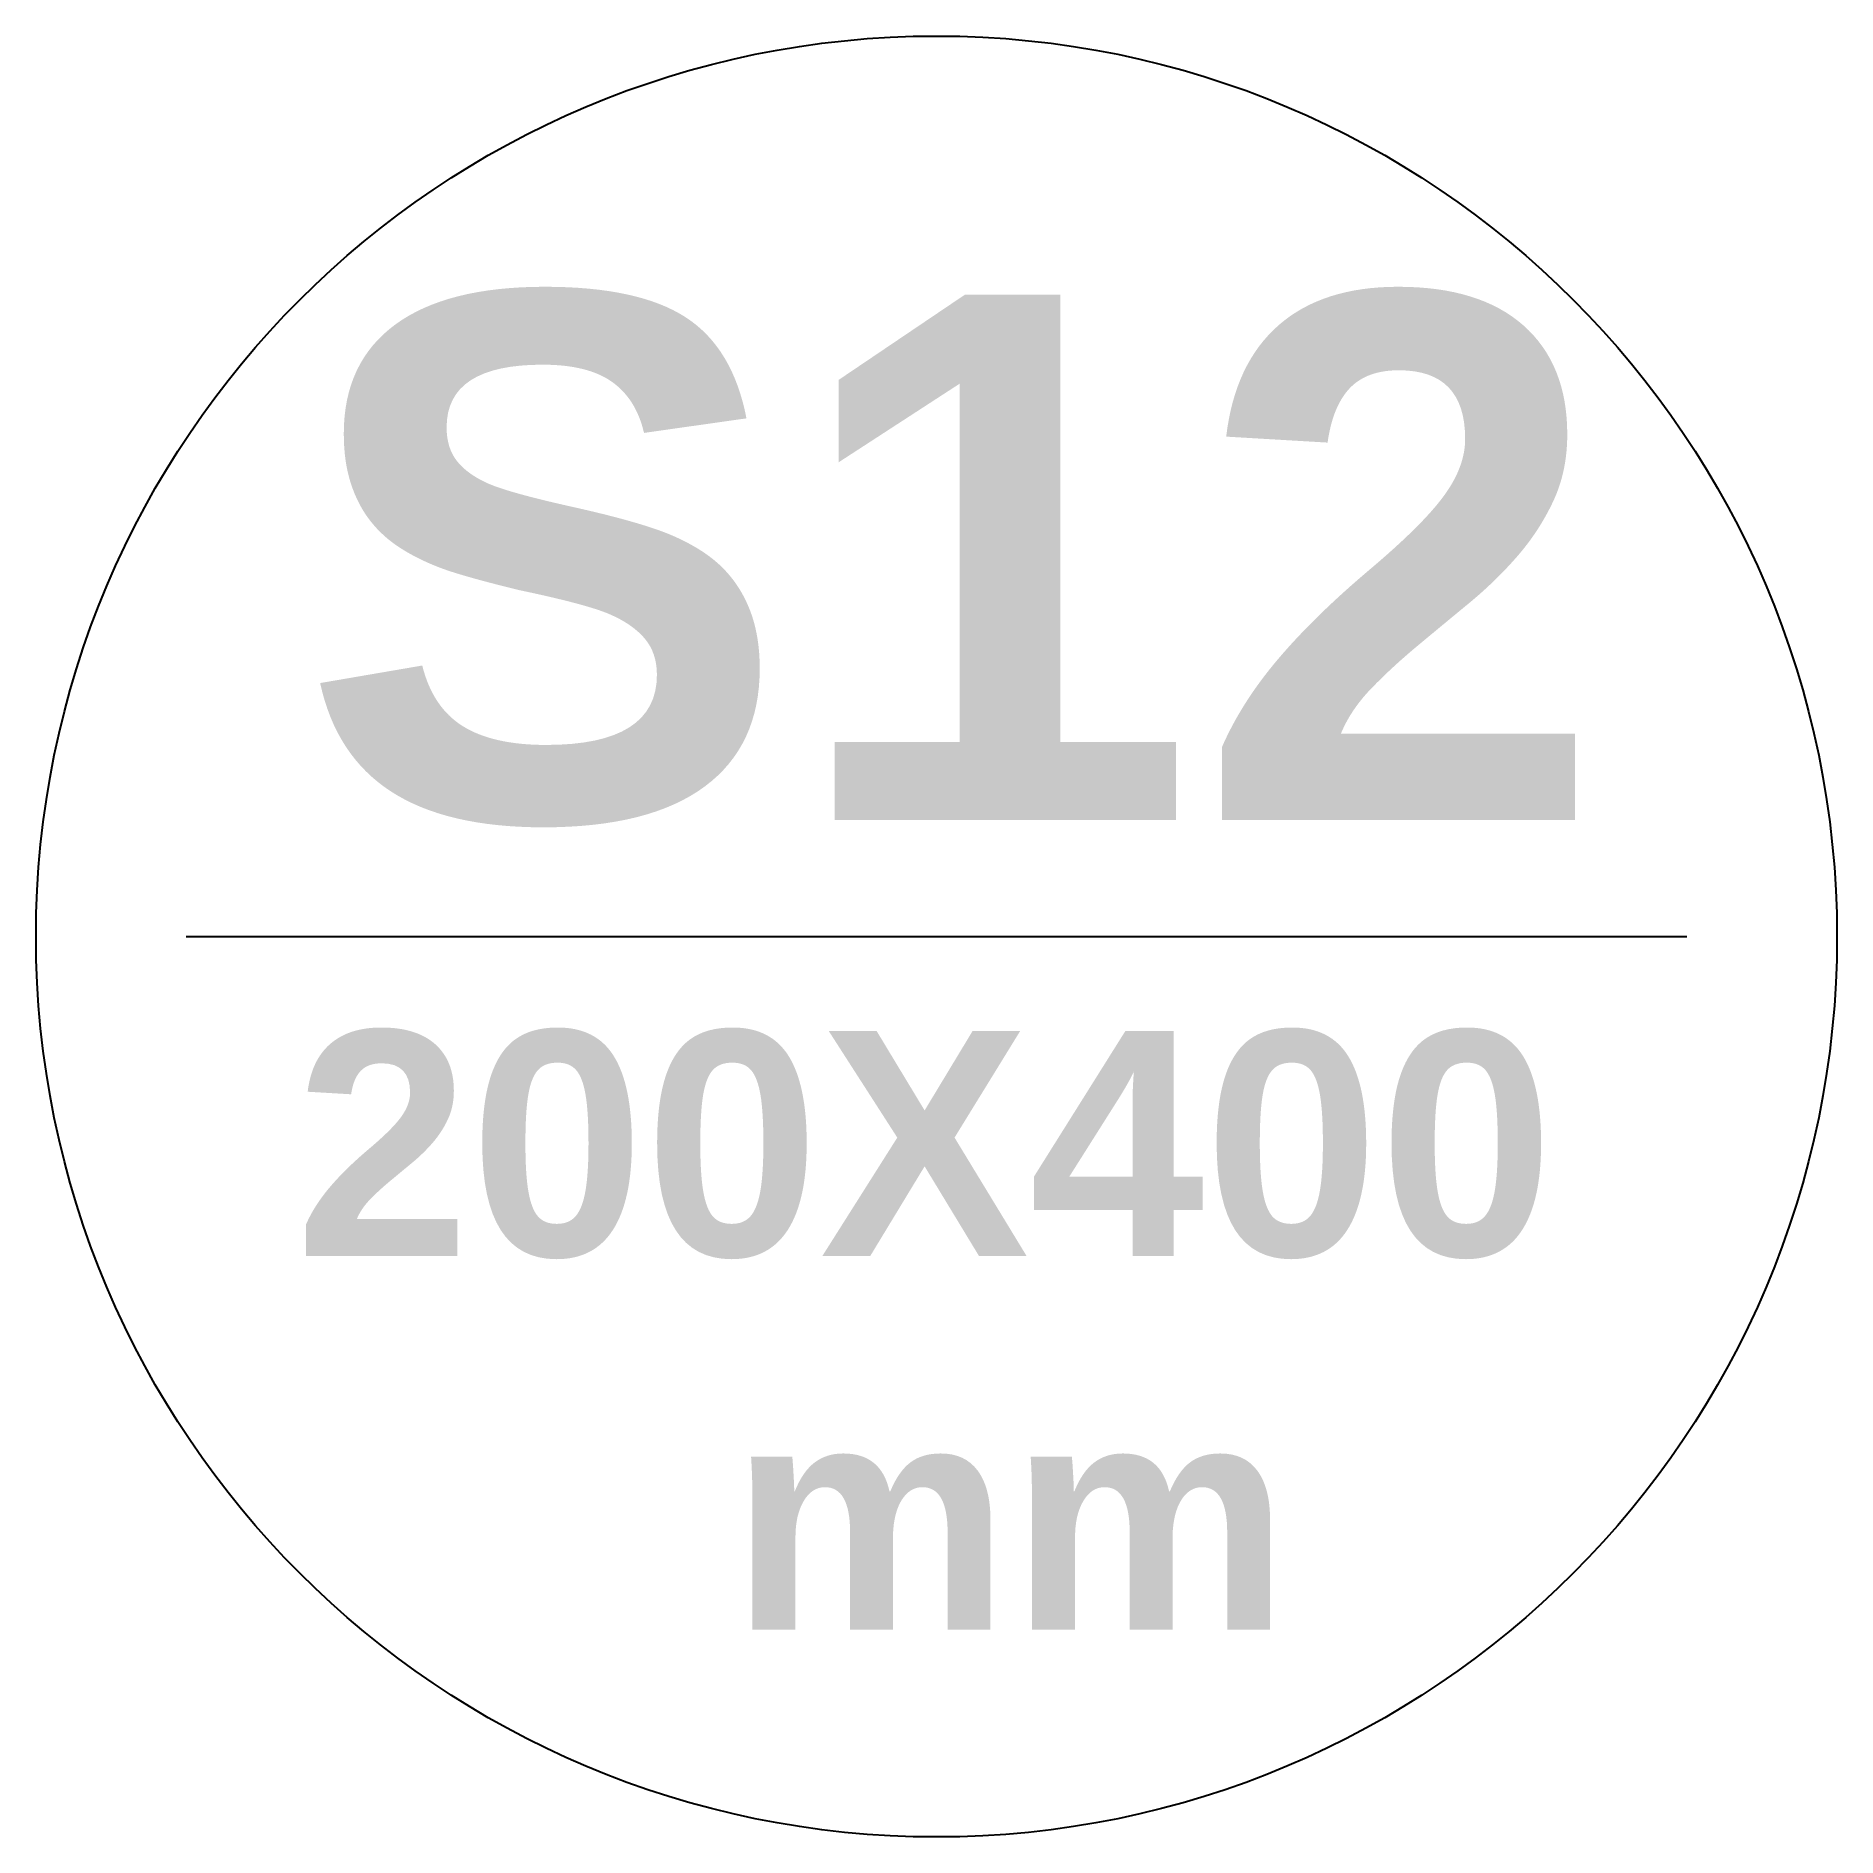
# Model space of a CAD drawing. Header units: millimetres. Extents: x 23633.8 to 23688.3, y 1718.5 to 1772.9.
import ezdxf

# ---------------------------------------------------------------- set-up
doc = ezdxf.new("R2010")
doc.units = ezdxf.units.MM
doc.header["$LTSCALE"] = 0.5
doc.layers.add('Cotas', color=1, linetype='Continuous')
doc.styles.add('PORTAS', font='arialbd.ttf', dxfattribs={"height": 15})

msp = doc.modelspace()

# ---------------------------------------------------------------- linework, layer by layer
at = {"layer": 'Cotas'}
for p, q in [((23638.385, 1745.711), (23661.065, 1745.711)), ((23661.065, 1745.711), (23683.745, 1745.711))]:
    msp.add_line(p, q, dxfattribs=at)
msp.add_circle((23661.065, 1745.711), 27.216, dxfattribs=at)

# ---------------------------------------------------------------- texts
at = {"layer": 'Cotas', "attachment_point": 1, "style": 'PORTAS'}
for s, width, insert, char_height in [('S12', 46.86609, (23641.798, 1765.112), 15.876), ('200X400', 178.16561, (23641.675, 1742.859), 6.804), ('mm', 178.16561, (23654.835, 1731.564), 6.804)]:
    msp.add_mtext_dynamic_manual_height_columns(s, width=width, gutter_width=75, heights=[0], dxfattribs=dict(at, insert=insert, char_height=char_height))

doc.saveas('drawing.dxf')
